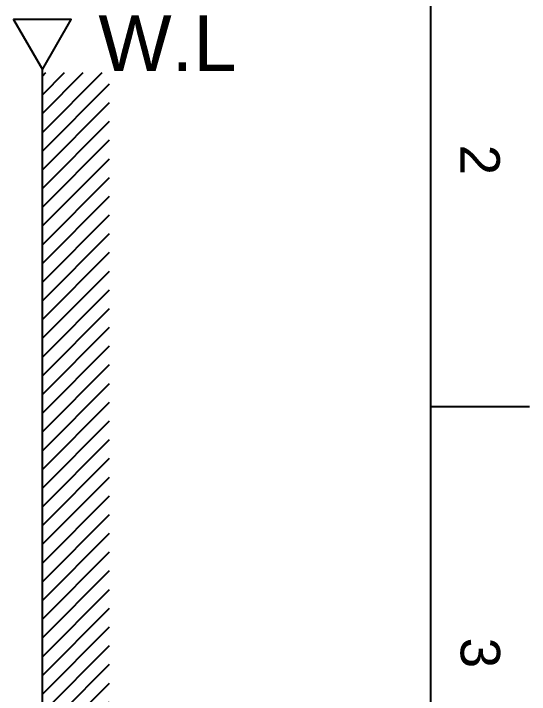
# Model space of a CAD drawing. Header units: millimetres. Extents: x 4625 to 5171, y -2661 to -1889.
# Drawn here: x 5074.5 to 5170.6, y -2144.6 to -2017.7 of the extents above; entities that cross this region are included whole.
import ezdxf

# ---------------------------------------------------------------- set-up
doc = ezdxf.new("R2010")
doc.units = ezdxf.units.MM
doc.header["$LTSCALE"] = 0.1
doc.layers.add('hatch', color=2, linetype='Continuous')
doc.layers.add('TEXT', color=2, linetype='Continuous')
doc.styles.get("Standard").update_dxf_attribs({"font": 'arial.ttf'})

msp = doc.modelspace()

# ---------------------------------------------------------------- hatches: boundary and pattern name
at = {"layer": 'hatch'}
h = msp.add_hatch(dxfattribs=at)
h.set_pattern_fill('ANSI31', color=256, scale=0.777568)
h.set_pattern_definition([(45, (4291.64, -2587.0866), (-1.7456907, 1.7456907), [])])
edge = h.paths.add_edge_path()
edge.add_spline(control_points=[(5079.845, -2352.2206), (5079.9028, -2352.2346), (5080.005, -2352.251), (5080.1458, -2352.251), (5080.2263, -2352.2409), (5080.2633, -2352.2343)], knot_values=[0, 0, 0, 0, 0.42377523, 0.73221647, 1, 1, 1, 1], degree=3, periodic=0)
edge.add_line((5079.8862, -2352.2264), (5080.303, -2352.2264))
edge.add_arc((5080.07, -2351.1589), 1.0927, 280.190547, 282.316356, ccw=False)
edge.add_spline(control_points=[(5080.2633, -2352.2343), (5080.2263, -2352.2409), (5080.1458, -2352.251), (5080.005, -2352.251), (5079.9028, -2352.2346), (5079.845, -2352.2206)], knot_values=[0, 0, 0, 0, 0.26778353, 0.57622477, 1, 1, 1, 1], degree=3, periodic=0)
edge.add_line((5079.8365, -2352.2657), (5079.8365, -2354.2107))
edge.add_line((5079.8365, -2354.2107), (5079.8862, -2354.2107))
edge.add_spline(control_points=[(5080.2633, -2354.2028), (5080.2263, -2354.1962), (5080.1458, -2354.1861), (5080.005, -2354.1861), (5079.9028, -2354.2025), (5079.845, -2354.2165)], knot_values=[0, 0, 0, 0, 0.26778872, 0.57623461, 1, 1, 1, 1], degree=3, periodic=0)
edge.add_line((5081.4014, -2353.9992), (5081.5866, -2353.9992))
edge.add_ellipse((5082.0032, -2353.2186), major_axis=(0, -1), ratio=0.66666667, start_angle=218.682187, end_angle=321.317813, ccw=False)
edge.add_line((5081.0188, -2352.2264), (5079.8862, -2352.2264))
edge.add_spline(control_points=[(5079.845, -2352.2206), (5079.9028, -2352.2346), (5080.005, -2352.251), (5080.1458, -2352.251), (5080.2263, -2352.2409), (5080.2633, -2352.2343)], knot_values=[0, 0, 0, 0, 0.42377523, 0.73221647, 1, 1, 1, 1], degree=3, periodic=0)
edge.add_arc((5080.07, -2351.1589), 1.0927, 280.190547, 282.316356)
edge.add_line((5080.303, -2352.2264), (5088.0867, -2352.2264))
edge.add_line((5088.0867, -2352.2264), (5088.0867, -2354.2107))
edge.add_line((5088.0867, -2354.2107), (5079.8862, -2354.2107))
edge.add_spline(control_points=[(5080.2633, -2354.2028), (5080.2263, -2354.1962), (5080.1458, -2354.1861), (5080.005, -2354.1861), (5079.9028, -2354.2025), (5079.845, -2354.2165)], knot_values=[0, 0, 0, 0, 0.26778872, 0.57623461, 1, 1, 1, 1], degree=3, periodic=0)
edge.add_line((5079.845, -2354.2165), (5079.8365, -2354.2186))
edge.add_line((5079.8365, -2354.2186), (5079.8365, -2367.2189))
edge.add_line((5079.8365, -2367.2189), (5079.845, -2367.221))
edge.add_spline(control_points=[(5079.845, -2367.221), (5079.9028, -2367.2349), (5080.005, -2367.2513), (5080.1458, -2367.2513), (5080.2263, -2367.2413), (5080.2633, -2367.2346)], knot_values=[0, 0, 0, 0, 0.42377523, 0.73221647, 1, 1, 1, 1], degree=3, periodic=0)
edge.add_line((5079.8862, -2367.2267), (5080.303, -2367.2267))
edge.add_arc((5080.07, -2366.1592), 1.0927, 280.190547, 282.316356, ccw=False)
edge.add_spline(control_points=[(5080.2633, -2367.2346), (5080.2263, -2367.2413), (5080.1458, -2367.2513), (5080.005, -2367.2513), (5079.9028, -2367.2349), (5079.845, -2367.221)], knot_values=[0, 0, 0, 0, 0.26778353, 0.57622477, 1, 1, 1, 1], degree=3, periodic=0)
edge.add_line((5079.8365, -2367.266), (5079.8365, -2369.2111))
edge.add_line((5079.8365, -2369.2111), (5079.8862, -2369.2111))
edge.add_spline(control_points=[(5080.2633, -2369.2032), (5080.2263, -2369.1965), (5080.1458, -2369.1864), (5080.005, -2369.1864), (5079.9028, -2369.2028), (5079.845, -2369.2168)], knot_values=[0, 0, 0, 0, 0.26778872, 0.57623461, 1, 1, 1, 1], degree=3, periodic=0)
edge.add_line((5081.4014, -2368.9995), (5081.5866, -2368.9995))
edge.add_ellipse((5082.0032, -2368.2189), major_axis=(0, -1), ratio=0.66666667, start_angle=218.682187, end_angle=321.317813, ccw=False)
edge.add_line((5081.0188, -2367.2267), (5079.8862, -2367.2267))
edge.add_spline(control_points=[(5079.845, -2367.221), (5079.9028, -2367.2349), (5080.005, -2367.2513), (5080.1458, -2367.2513), (5080.2263, -2367.2413), (5080.2633, -2367.2346)], knot_values=[0, 0, 0, 0, 0.42377523, 0.73221647, 1, 1, 1, 1], degree=3, periodic=0)
edge.add_arc((5080.07, -2366.1592), 1.0927, 280.190547, 282.316356)
edge.add_line((5080.303, -2367.2267), (5088.0867, -2367.2267))
edge.add_line((5088.0867, -2367.2267), (5088.0867, -2369.2111))
edge.add_line((5088.0867, -2369.2111), (5079.8862, -2369.2111))
edge.add_spline(control_points=[(5080.2633, -2369.2032), (5080.2263, -2369.1965), (5080.1458, -2369.1864), (5080.005, -2369.1864), (5079.9028, -2369.2028), (5079.845, -2369.2168)], knot_values=[0, 0, 0, 0, 0.26778872, 0.57623461, 1, 1, 1, 1], degree=3, periodic=0)
edge.add_line((5079.845, -2369.2168), (5079.8365, -2369.2189))
edge.add_line((5079.8365, -2369.2189), (5079.8365, -2605.0328))
edge.add_line((5079.8365, -2605.0328), (5092.384, -2605.0328))
edge.add_line((5092.384, -2605.0328), (5092.384, -2028.6666))
edge.add_line((5092.384, -2028.6666), (5079.8365, -2028.6666))
edge.add_line((5079.8365, -2028.6666), (5079.8365, -2352.2185))
edge.add_line((5079.8365, -2352.2185), (5079.845, -2352.2206))

# ---------------------------------------------------------------- linework, layer by layer
for p, q in [((5152.2645, -2642.4102), (5152.2645, -1907.0567)), ((5079.8365, -2605.0328), (5079.8365, -2028.0562)), ((5152.2645, -2090.8951), (5170.6484, -2090.8951))]:
    msp.add_line(p, q)
msp.add_lwpolyline([(5079.8365, -2028.0562), (5085.1927, -2018.779), (5074.4803, -2018.779)], close=True)

# ---------------------------------------------------------------- texts
at = {"char_height": 7.3535, "attachment_point": 5, "rotation": 270}
for s, insert in [('2', (5161.4565, -2044.9355)), ('3', (5161.4565, -2136.8547))]:
    msp.add_mtext_dynamic_manual_height_columns(s, width=50, gutter_width=12.5, heights=[0], dxfattribs=dict(at, insert=insert))
at = {"layer": 'TEXT', "insert": (5090.2793, -2017.9609), "char_height": 10.36758, "attachment_point": 1}
msp.add_mtext_dynamic_manual_height_columns('W.L', width=14.295809, gutter_width=12.5, heights=[0], dxfattribs=at)

doc.saveas('drawing.dxf')
